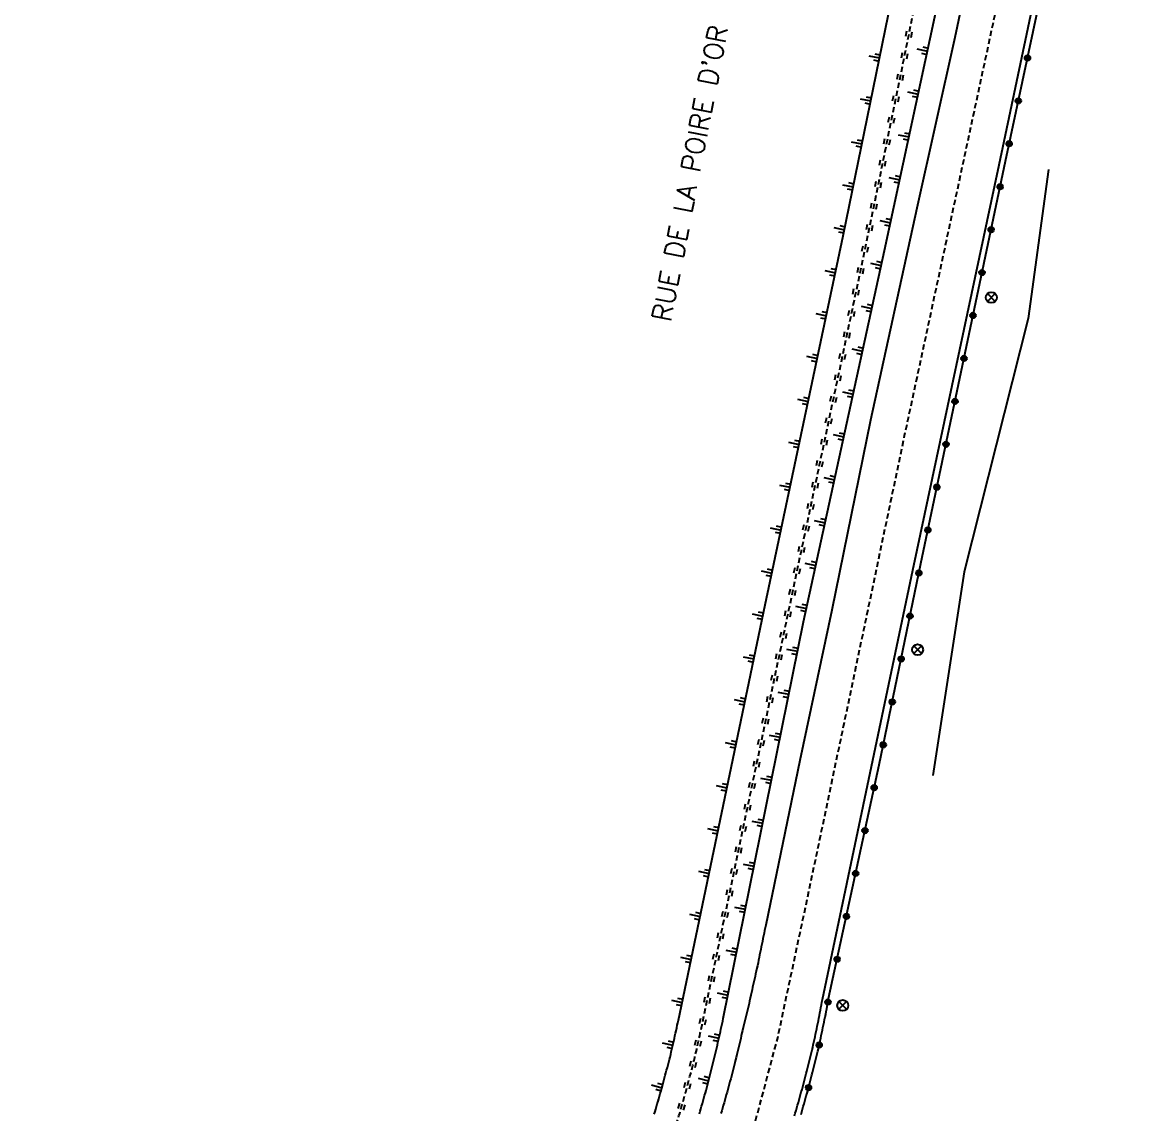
# Model space of a CAD drawing. Header units: millimetres. Extents: x 117000 to 118001, y 126000 to 126987.
# Drawn here: x 117789.6 to 117892.7, y 126464.9 to 126564.4 of the extents above; entities that cross this region are included whole.
import ezdxf
from ezdxf.enums import TextEntityAlignment as Align

# ---------------------------------------------------------------- set-up
doc = ezdxf.new("R2010")
doc.units = ezdxf.units.MM
doc.linetypes.add('DASHED', pattern=[0.75, 0.5, -0.25])
doc.layers.get('0').update_dxf_attribs({"linetype": 'CONTINUOUS'})
for name, color, linetype in [('w0001', 6, 'DASHED'), ('w0008', 7, 'CONTINUOUS'), ('w0211', 2, 'CONTINUOUS'), ('W0220', 5, 'DASHED'), ('W0302', 3, 'CONTINUOUS'), ('w0322', 7, 'CONTINUOUS'), ('w0469', 7, 'CONTINUOUS'), ('w0989', 7, 'CONTINUOUS')]:
    doc.layers.add(name, color=color, linetype=linetype)
doc.styles.get("Standard").update_dxf_attribs({"font": 'romans.shx', "width": 0.85})

# ---------------------------------------------------------------- blocks, each defined once
blk = doc.blocks.new('t322o')
at = {"color": 0, "linetype": 'Continuous'}
for radius in [0.25, 0.15]:
    blk.add_circle((0, 0), radius, dxfattribs=at)
blk = doc.blocks.new('t220o')
at = {"color": 0, "linetype": 'Continuous'}
for p, q in [((-0.25, 0.25), (0.25, 0.25)), ((-0.25, -0.25), (0.25, -0.25))]:
    blk.add_line(p, q, dxfattribs=at)
blk = doc.blocks.new('t211o')
at = {"color": 0, "linetype": 'Continuous'}
for p, q in [((-0.29, 0.5), (-0.29, 0)), ((0, 1), (0, 0)), ((0.29, 0.5), (0.29, 0))]:
    blk.add_line(p, q, dxfattribs=at)
blk = doc.blocks.new('T469')
at = {"color": 0, "linetype": 'Continuous', "flags": 128}
for points in [[(-0.35, 0.35), (0.35, -0.35)], [(-0.35, -0.35), (0.35, 0.35)]]:
    blk.add_lwpolyline(points, dxfattribs=at)
at = {"color": 0, "linetype": 'Continuous'}
blk.add_circle((0, 0), 0.5, dxfattribs=at)

msp = doc.modelspace()

# ---------------------------------------------------------------- linework, layer by layer
at = {"layer": 'w0001', "flags": 128}
msp.add_lwpolyline([(117795.65, 126384.6), (117811.63, 126401.56), (117826.14, 126417.14), (117835.34, 126427.03), (117841.32, 126434.17), (117846.58, 126442.04), (117850.19, 126448.57), (117853.59, 126455.98), (117856.18, 126463.38), (117858.41, 126471.73), (117861.01, 126483.91), (117870.01, 126526.77), (117879.01, 126568.69), (117882.07, 126583.27), (117884.18, 126593.01), (117885.94, 126596.97), (117887.07, 126599.92), (117889.67, 126604.31), (117892.69, 126610.51)], dxfattribs=at)
at = {"layer": 'w0008', "flags": 128}
for points in [[(117877.19, 126575.45), (117874.57, 126563.08), (117871.12, 126547.52), (117866.91, 126528.17), (117863.37, 126510.84), (117860.45, 126497.14), (117857.34, 126482.12), (117857.29, 126481.88), (117857.24, 126481.63), (117857.19, 126481.38), (117857.14, 126481.14), (117857.09, 126480.89), (117857.04, 126480.64), (117856.99, 126480.39), (117856.94, 126480.15), (117856.89, 126479.9), (117856.84, 126479.65), (117856.79, 126479.41), (117856.74, 126479.16), (117856.69, 126478.91), (117856.64, 126478.67), (117856.58, 126478.42), (117856.53, 126478.18), (117856.48, 126477.93), (117856.42, 126477.68), (117856.37, 126477.44), (117856.32, 126477.19), (117856.26, 126476.94), (117856.21, 126476.7), (117856.15, 126476.45), (117856.1, 126476.21), (117856.04, 126475.96), (117855.99, 126475.72), (117855.93, 126475.47), (117855.87, 126475.22), (117855.82, 126474.98), (117855.76, 126474.73), (117855.7, 126474.49), (117855.65, 126474.24), (117855.59, 126474), (117855.53, 126473.75), (117855.47, 126473.51), (117855.41, 126473.26), (117855.36, 126473.01), (117855.3, 126472.77), (117855.24, 126472.52), (117855.18, 126472.28), (117855.12, 126472.03), (117855.06, 126471.78), (117855, 126471.54), (117854.95, 126471.29), (117854.89, 126471.05), (117854.83, 126470.8), (117854.77, 126470.56), (117854.71, 126470.31), (117854.65, 126470.06), (117854.59, 126469.82), (117854.52, 126469.57), (117854.46, 126469.33), (117854.4, 126469.08), (117854.34, 126468.84), (117854.28, 126468.59), (117854.21, 126468.35), (117854.15, 126468.1), (117854.08, 126467.86), (117854.02, 126467.62), (117853.95, 126467.37), (117853.89, 126467.13), (117853.82, 126466.88), (117853.75, 126466.64), (117853.68, 126466.4), (117853.61, 126466.16), (117853.54, 126465.91), (117853.47, 126465.67), (117853.4, 126465.43), (117853.33, 126465.18), (117853.26, 126464.94)], [(117859.97, 126464.72), (117860.04, 126464.96), (117860.11, 126465.2), (117860.18, 126465.44), (117860.25, 126465.69), (117860.32, 126465.93), (117860.39, 126466.17), (117860.46, 126466.42), (117860.52, 126466.66), (117860.59, 126466.9), (117860.66, 126467.14), (117860.73, 126467.38), (117860.79, 126467.62), (117860.85, 126467.86), (117860.92, 126468.1), (117860.98, 126468.34), (117861.04, 126468.58), (117861.1, 126468.81), (117861.16, 126469.05), (117861.22, 126469.29), (117861.28, 126469.53), (117861.34, 126469.77), (117861.4, 126470.01), (117861.46, 126470.25), (117861.51, 126470.49), (117861.57, 126470.73), (117861.63, 126470.97), (117861.68, 126471.21), (117861.73, 126471.45), (117861.79, 126471.69), (117861.84, 126471.94), (117861.89, 126472.18), (117861.94, 126472.42), (117861.99, 126472.66), (117862.04, 126472.9), (117862.09, 126473.14), (117862.14, 126473.38), (117862.19, 126473.63), (117862.24, 126473.87), (117862.28, 126474.11), (117862.33, 126474.35), (117862.37, 126474.6), (117862.42, 126474.84), (117862.46, 126475.08), (117862.51, 126475.32), (117866.99, 126496.58), (117870.76, 126514.48), (117878.62, 126551.46), (117882.76, 126571.08)]]:
    msp.add_lwpolyline(points, dxfattribs=at)
at = {"layer": 'w0211', "flags": 128}
for points in [[(117847.18, 126464.87), (117847.25, 126465.11), (117847.32, 126465.34), (117847.39, 126465.58), (117847.46, 126465.82), (117847.53, 126466.05), (117847.6, 126466.29), (117847.66, 126466.53), (117847.73, 126466.76), (117847.8, 126467), (117847.87, 126467.24), (117847.93, 126467.47), (117848, 126467.71), (117848.06, 126467.95), (117848.13, 126468.19), (117848.19, 126468.42), (117848.25, 126468.66), (117848.31, 126468.9), (117848.38, 126469.14), (117848.44, 126469.38), (117848.5, 126469.62), (117848.56, 126469.86), (117848.62, 126470.09), (117848.68, 126470.33), (117848.73, 126470.57), (117848.79, 126470.81), (117848.85, 126471.05), (117848.9, 126471.29), (117848.96, 126471.53), (117849.02, 126471.77), (117849.07, 126472.01), (117849.12, 126472.25), (117849.18, 126472.49), (117849.23, 126472.74), (117849.28, 126472.98), (117849.34, 126473.22), (117849.39, 126473.46), (117857.3, 126511.34), (117864.41, 126544.98), (117869.09, 126567.9)], [(117851.3, 126464.9), (117851.37, 126465.14), (117851.44, 126465.37), (117851.5, 126465.61), (117851.57, 126465.85), (117851.64, 126466.09), (117851.71, 126466.33), (117851.77, 126466.57), (117851.84, 126466.81), (117851.91, 126467.05), (117851.97, 126467.29), (117852.04, 126467.53), (117852.1, 126467.77), (117852.16, 126468.02), (117852.23, 126468.26), (117852.29, 126468.5), (117852.35, 126468.74), (117852.41, 126468.98), (117852.47, 126469.22), (117852.53, 126469.46), (117852.59, 126469.71), (117852.65, 126469.95), (117852.71, 126470.19), (117852.77, 126470.43), (117852.82, 126470.68), (117852.88, 126470.92), (117852.94, 126471.16), (117852.99, 126471.4), (117853.05, 126471.65), (117853.1, 126471.89), (117853.16, 126472.13), (117853.21, 126472.38), (117853.26, 126472.62), (117853.31, 126472.87), (117853.37, 126473.11), (117853.42, 126473.35), (117853.47, 126473.6), (117860.78, 126509.78), (117868.18, 126543.65), (117873.19, 126566.95)]]:
    msp.add_lwpolyline(points, dxfattribs=at)
at = {"layer": 'W0220', "flags": 128}
msp.add_lwpolyline([(117789.6, 126391.11), (117804.84, 126405.71), (117819.06, 126419.26), (117819.24, 126419.44), (117819.41, 126419.62), (117819.58, 126419.8), (117819.76, 126419.98), (117819.93, 126420.16), (117820.11, 126420.33), (117820.28, 126420.51), (117820.46, 126420.69), (117820.63, 126420.87), (117820.8, 126421.05), (117820.98, 126421.23), (117821.15, 126421.41), (117821.32, 126421.59), (117821.49, 126421.77), (117821.67, 126421.95), (117821.84, 126422.13), (117822.01, 126422.31), (117822.19, 126422.49), (117822.36, 126422.67), (117822.53, 126422.85), (117822.7, 126423.03), (117822.87, 126423.21), (117823.04, 126423.39), (117823.22, 126423.57), (117823.39, 126423.76), (117823.56, 126423.94), (117823.73, 126424.12), (117823.9, 126424.3), (117824.07, 126424.48), (117824.24, 126424.66), (117824.41, 126424.85), (117824.58, 126425.03), (117824.75, 126425.21), (117824.92, 126425.39), (117825.09, 126425.58), (117825.26, 126425.76), (117825.43, 126425.94), (117825.6, 126426.12), (117825.77, 126426.31), (117825.94, 126426.49), (117826.11, 126426.67), (117826.28, 126426.86), (117826.44, 126427.04), (117826.61, 126427.23), (117826.78, 126427.41), (117826.95, 126427.59), (117827.12, 126427.78), (117827.29, 126427.96), (117827.45, 126428.15), (117827.62, 126428.33), (117827.79, 126428.51), (117827.96, 126428.7), (117828.13, 126428.88), (117828.3, 126429.06), (117828.47, 126429.24), (117828.64, 126429.42), (117828.81, 126429.61), (117828.98, 126429.79), (117829.15, 126429.97), (117829.32, 126430.15), (117829.49, 126430.33), (117829.66, 126430.51), (117829.83, 126430.69), (117830, 126430.88), (117830.17, 126431.06), (117830.34, 126431.24), (117830.51, 126431.42), (117830.69, 126431.6), (117830.86, 126431.78), (117831.03, 126431.96), (117831.2, 126432.15), (117831.37, 126432.33), (117831.54, 126432.51), (117831.7, 126432.69), (117831.87, 126432.88), (117832.04, 126433.06), (117832.21, 126433.24), (117832.38, 126433.43), (117832.55, 126433.61), (117832.71, 126433.79), (117832.88, 126433.98), (117833.05, 126434.16), (117833.21, 126434.35), (117833.38, 126434.54), (117833.54, 126434.72), (117833.71, 126434.91), (117833.87, 126435.1), (117834.04, 126435.28), (117834.2, 126435.47), (117834.36, 126435.66), (117834.52, 126435.85), (117834.68, 126436.04), (117834.84, 126436.23), (117835, 126436.42), (117835.16, 126436.61), (117835.32, 126436.81), (117835.48, 126437), (117835.63, 126437.19), (117835.79, 126437.39), (117835.94, 126437.58), (117836.09, 126437.78), (117836.25, 126437.98), (117836.4, 126438.18), (117836.55, 126438.37), (117836.7, 126438.57), (117836.85, 126438.77), (117837, 126438.98), (117837.14, 126439.18), (117837.29, 126439.38), (117837.43, 126439.59), (117837.58, 126439.79), (117837.72, 126440), (117837.86, 126440.21), (117838, 126440.41), (117838.14, 126440.62), (117838.28, 126440.83), (117838.42, 126441.04), (117838.56, 126441.25), (117838.69, 126441.46), (117838.83, 126441.67), (117838.96, 126441.88), (117839.1, 126442.1), (117839.23, 126442.31), (117839.36, 126442.52), (117839.49, 126442.73), (117839.62, 126442.95), (117839.75, 126443.16), (117839.88, 126443.38), (117840.01, 126443.59), (117840.14, 126443.81), (117840.26, 126444.02), (117840.39, 126444.24), (117840.51, 126444.46), (117840.64, 126444.67), (117840.76, 126444.89), (117840.88, 126445.11), (117841.01, 126445.33), (117841.13, 126445.55), (117841.25, 126445.77), (117841.37, 126445.99), (117841.49, 126446.2), (117841.61, 126446.42), (117841.73, 126446.65), (117841.85, 126446.87), (117841.96, 126447.09), (117842.08, 126447.31), (117842.2, 126447.53), (117842.31, 126447.75), (117842.43, 126447.97), (117842.55, 126448.19), (117842.66, 126448.42), (117842.78, 126448.64), (117842.89, 126448.86), (117843, 126449.09), (117843.12, 126449.31), (117843.23, 126449.53), (117843.35, 126449.76), (117843.46, 126449.98), (117843.57, 126450.2), (117843.68, 126450.43), (117843.79, 126450.65), (117843.91, 126450.88), (117844.02, 126451.1), (117844.13, 126451.32), (117844.24, 126451.55), (117844.35, 126451.77), (117844.46, 126452), (117844.57, 126452.22), (117844.68, 126452.44), (117844.79, 126452.67), (117844.9, 126452.89), (117845.01, 126453.11), (117845.11, 126453.33), (117845.22, 126453.56), (117845.32, 126453.78), (117845.43, 126454), (117845.53, 126454.23), (117845.63, 126454.45), (117845.73, 126454.68), (117845.83, 126454.9), (117845.93, 126455.13), (117846.03, 126455.35), (117846.13, 126455.58), (117846.23, 126455.81), (117846.33, 126456.03), (117846.43, 126456.26), (117846.52, 126456.49), (117846.62, 126456.71), (117846.71, 126456.94), (117846.8, 126457.17), (117846.9, 126457.4), (117846.99, 126457.63), (117847.08, 126457.86), (117847.17, 126458.09), (117847.26, 126458.32), (117847.35, 126458.55), (117847.44, 126458.78), (117847.52, 126459.01), (117847.61, 126459.24), (117847.69, 126459.47), (117847.78, 126459.7), (117847.86, 126459.93), (117847.95, 126460.17), (117848.03, 126460.4), (117848.11, 126460.64), (117848.19, 126460.88), (117848.27, 126461.11), (117848.35, 126461.35), (117848.43, 126461.59), (117848.51, 126461.83), (117848.59, 126462.07), (117848.67, 126462.31), (117848.75, 126462.55), (117848.83, 126462.79), (117848.9, 126463.03), (117848.98, 126463.27), (117849.06, 126463.51), (117849.13, 126463.75), (117849.21, 126463.99), (117849.28, 126464.23), (117849.35, 126464.47), (117849.43, 126464.71), (117849.5, 126464.95), (117849.57, 126465.19), (117849.64, 126465.44), (117849.71, 126465.68), (117849.78, 126465.92), (117849.85, 126466.16), (117849.92, 126466.4), (117849.98, 126466.65), (117850.05, 126466.89), (117850.12, 126467.13), (117850.18, 126467.37), (117850.25, 126467.62), (117850.31, 126467.86), (117850.38, 126468.1), (117850.44, 126468.35), (117850.51, 126468.59), (117850.57, 126468.83), (117850.63, 126469.08), (117850.69, 126469.32), (117850.75, 126469.57), (117850.81, 126469.81), (117850.87, 126470.06), (117850.93, 126470.3), (117850.99, 126470.55), (117851.05, 126470.79), (117851.1, 126471.04), (117851.16, 126471.28), (117851.22, 126471.53), (117851.27, 126471.77), (117851.33, 126472.02), (117851.38, 126472.27), (117851.43, 126472.51), (117851.49, 126472.76), (117851.54, 126473.01), (117859.46, 126510.88), (117866.57, 126544.53), (117871.24, 126567.47), (117871.29, 126567.71), (117871.34, 126567.96), (117871.39, 126568.2), (117871.43, 126568.45), (117871.48, 126568.69), (117871.52, 126568.94), (117871.56, 126569.18), (117871.61, 126569.43), (117871.65, 126569.67), (117871.69, 126569.92), (117871.72, 126570.17), (117871.76, 126570.41), (117871.8, 126570.66), (117871.83, 126570.9), (117871.87, 126571.15), (117871.9, 126571.4), (117871.93, 126571.64), (117871.96, 126571.89), (117871.99, 126572.14), (117872.02, 126572.39), (117872.05, 126572.63), (117872.08, 126572.88), (117872.1, 126573.13), (117872.13, 126573.38), (117872.15, 126573.62), (117872.18, 126573.88), (117872.2, 126574.13), (117872.22, 126574.38), (117872.24, 126574.63), (117872.26, 126574.88), (117872.28, 126575.14), (117872.3, 126575.39), (117872.32, 126575.64), (117872.33, 126575.89), (117872.35, 126576.15), (117872.36, 126576.4), (117872.38, 126576.65), (117872.39, 126576.9), (117872.4, 126577.15), (117872.42, 126577.41), (117872.43, 126577.66), (117872.44, 126577.91), (117872.44, 126578.16), (117872.45, 126578.42), (117872.46, 126578.67), (117872.47, 126578.92), (117872.47, 126579.18), (117872.48, 126579.43), (117872.48, 126579.68), (117872.49, 126579.93), (117872.49, 126580.19), (117872.49, 126580.44), (117872.49, 126580.69), (117872.49, 126580.95), (117872.49, 126581.2), (117872.49, 126581.45), (117872.49, 126581.7), (117872.35, 126588.66)], dxfattribs=at)
at = {"layer": 'W0302', "flags": 128}
msp.add_lwpolyline([(117883.13, 126551.04), (117881.28, 126537.46), (117875.42, 126514.33), (117872.59, 126495.75)], dxfattribs=at)
at = {"layer": 'w0322', "flags": 128}
msp.add_lwpolyline([(117860.56, 126464.85), (117860.63, 126465.09), (117860.7, 126465.33), (117860.77, 126465.57), (117860.84, 126465.81), (117860.91, 126466.05), (117860.97, 126466.3), (117861.04, 126466.54), (117861.11, 126466.78), (117861.18, 126467.02), (117861.24, 126467.26), (117861.3, 126467.5), (117861.37, 126467.74), (117861.43, 126467.97), (117861.49, 126468.21), (117861.56, 126468.45), (117861.62, 126468.69), (117861.68, 126468.93), (117861.74, 126469.17), (117861.8, 126469.41), (117861.86, 126469.65), (117861.91, 126469.89), (117861.97, 126470.13), (117862.03, 126470.37), (117862.08, 126470.61), (117862.14, 126470.85), (117862.2, 126471.09), (117862.25, 126471.33), (117862.3, 126471.57), (117862.36, 126471.81), (117862.41, 126472.05), (117862.46, 126472.29), (117862.51, 126472.53), (117862.56, 126472.77), (117862.61, 126473.02), (117862.66, 126473.26), (117862.71, 126473.5), (117862.76, 126473.74), (117862.81, 126473.98), (117862.85, 126474.23), (117862.9, 126474.47), (117862.94, 126474.71), (117862.99, 126474.95), (117863.03, 126475.2), (117863.08, 126475.44), (117867.68, 126496.73), (117871.49, 126515.11), (117879.2, 126551.79), (117883.29, 126570.92)], dxfattribs=at)

# ---------------------------------------------------------------- block references
at = {"layer": 'w0211'}
for p, rotation in [((117872.09, 126561.82), 77.84798695626611), ((117867.72, 126561.21), 78.47883980267008), ((117866.92, 126557.29), 78.47883980267008), ((117871.25, 126557.91), 77.84798695626611), ((117866.12, 126553.37), 78.47883980267008), ((117870.41, 126554), 77.84798695626611), ((117869.56, 126550.09), 77.84798695626611), ((117865.33, 126549.45), 78.47883980267008), ((117868.72, 126546.18), 77.84798695626611), ((117864.53, 126545.53), 78.47883980267008), ((117867.87, 126542.27), 77.67715849872033), ((117863.7, 126541.62), 78.06569609814429), ((117862.88, 126537.7), 78.06569609814429), ((117867.02, 126538.36), 77.67715849872033), ((117866.17, 126534.46), 77.67715849872033), ((117862.05, 126533.79), 78.06569609814429), ((117865.31, 126530.55), 77.67715849872033), ((117861.22, 126529.88), 78.06569609814429), ((117864.46, 126526.64), 77.67715849872033), ((117860.39, 126525.96), 78.06569609814429), ((117863.61, 126522.73), 77.67715849872033), ((117859.57, 126522.05), 78.06569609814429), ((117858.74, 126518.14), 78.06569609814429), ((117862.75, 126518.82), 77.67715849872033), ((117861.9, 126514.92), 77.67715849872033), ((117857.91, 126514.22), 78.06569609814429), ((117861.05, 126511.01), 77.67715849872033), ((117857.09, 126510.31), 78.1949917198312), ((117860.23, 126507.09), 78.57744607674557), ((117856.27, 126506.39), 78.1949917198312), ((117855.45, 126502.48), 78.1949917198312), ((117859.44, 126503.17), 78.57744607674557), ((117854.63, 126498.56), 78.1949917198312), ((117858.65, 126499.25), 78.57744607674557), ((117857.86, 126495.33), 78.57744607674557), ((117853.81, 126494.65), 78.1949917198312), ((117857.07, 126491.41), 78.57744607674557), ((117853, 126490.73), 78.1949917198312), ((117856.27, 126487.49), 78.57744607674557), ((117852.18, 126486.82), 78.1949917198312), ((117851.36, 126482.9), 78.1949917198312), ((117855.48, 126483.57), 78.57744607674557), ((117850.54, 126478.99), 78.1949917198312), ((117854.69, 126479.65), 78.57744607674557), ((117853.9, 126475.73), 78.57744607674557), ((117849.72, 126475.07), 78.1949917198312), ((117853.08, 126471.81), 77.40089392036387), ((117848.87, 126471.16), 76.75715849066628), ((117852.14, 126467.92), 75.24939167324732), ((117847.88, 126467.29), 74.50164588277852)]:
    msp.add_blockref('t211o', p, dxfattribs=dict(at, rotation=rotation))
at = {"layer": 'W0220'}
for p, rotation in [((117870.41, 126563.38), 78.47883980268767), ((117870.01, 126561.42), 78.47883980268767), ((117869.61, 126559.46), 78.47883980268767), ((117869.21, 126557.5), 78.47883980268767), ((117868.81, 126555.54), 78.47883980268767), ((117868.41, 126553.58), 78.47883980268767), ((117868.01, 126551.63), 78.47883980268767), ((117867.61, 126549.67), 78.47883980268767), ((117867.21, 126547.71), 78.47883980268767), ((117866.82, 126545.75), 78.47883980268767), ((117866.41, 126543.79), 78.06569609812671), ((117866, 126541.83), 78.06569609812671), ((117865.58, 126539.87), 78.06569609812671), ((117865.17, 126537.92), 78.06569609812671), ((117864.76, 126535.96), 78.06569609812671), ((117864.34, 126534), 78.06569609812671), ((117863.93, 126532.05), 78.06569609812671), ((117863.52, 126530.09), 78.06569609812671), ((117863.1, 126528.13), 78.06569609812671), ((117862.69, 126526.18), 78.06569609812671), ((117862.27, 126524.22), 78.06569609812671), ((117861.86, 126522.26), 78.06569609812671), ((117861.45, 126520.31), 78.06569609812671), ((117861.03, 126518.35), 78.06569609812671), ((117860.62, 126516.39), 78.06569609812671), ((117860.21, 126514.44), 78.06569609812671), ((117859.79, 126512.48), 78.06569609812671), ((117859.38, 126510.52), 78.19499171983709), ((117858.97, 126508.56), 78.19499171983709), ((117858.56, 126506.61), 78.19499171983709), ((117858.15, 126504.65), 78.19499171983709), ((117857.74, 126502.69), 78.19499171983709), ((117857.33, 126500.73), 78.19499171983709), ((117856.93, 126498.78), 78.19499171983709), ((117856.52, 126496.82), 78.19499171983709), ((117856.11, 126494.86), 78.19499171983709), ((117855.7, 126492.9), 78.19499171983709), ((117855.29, 126490.95), 78.19499171983709), ((117854.88, 126488.99), 78.19499171983709), ((117854.47, 126487.03), 78.19499171983709), ((117854.06, 126485.07), 78.19499171983709), ((117853.65, 126483.11), 78.19499171983709), ((117853.24, 126481.16), 78.19499171983709), ((117852.83, 126479.2), 78.19499171983709), ((117852.42, 126477.24), 78.19499171983709), ((117852.02, 126475.28), 78.19499171983709), ((117851.61, 126473.33), 78.19499171983709), ((117851.18, 126471.37), 77.17947570590822), ((117850.72, 126469.43), 76.05275677358216), ((117850.22, 126467.49), 74.92478206482616), ((117849.68, 126465.56), 73.79642460850897)]:
    msp.add_blockref('t220o', p, dxfattribs=dict(at, rotation=rotation))
at = {"layer": 'w0322'}
for p, rotation in [((117881.21, 126561.2), 257.929824818654), ((117880.37, 126557.29), 257.929824818654), ((117879.54, 126553.38), 257.929824818654), ((117878.71, 126549.46), 258.1366515804457), ((117877.89, 126545.55), 258.1366515804457), ((117877.06, 126541.63), 258.1366515804457), ((117876.24, 126537.72), 258.1366515804457), ((117875.42, 126533.8), 258.1366515804457), ((117874.6, 126529.89), 258.1366515804457), ((117873.78, 126525.97), 258.1366515804457), ((117872.95, 126522.06), 258.1366515804457), ((117872.13, 126518.15), 258.1366515804457), ((117871.31, 126514.23), 258.2887213781077), ((117870.5, 126510.31), 258.2887213781077), ((117869.69, 126506.4), 258.2887213781077), ((117868.88, 126502.48), 258.2887213781077), ((117868.06, 126498.56), 258.2887213781077), ((117867.23, 126494.65), 257.7907578225615), ((117866.39, 126490.74), 257.7907578225615), ((117865.54, 126486.83), 257.7907578225615), ((117864.7, 126482.92), 257.7907578225615), ((117863.85, 126479.01), 257.7907578225615), ((117863.02, 126475.1), 259.6807710766281), ((117862.22, 126471.18), 257.2738438262544), ((117861.25, 126467.3), 254.8669165752594)]:
    msp.add_blockref('t322o', p, dxfattribs=dict(at, rotation=rotation))
at = {"layer": 'w0469'}
for p in [(117877.91, 126539.36), (117871.19, 126507.23), (117864.37, 126474.79)]:
    msp.add_blockref('T469', p, dxfattribs=at)

# ---------------------------------------------------------------- texts
at = {"layer": 'w0989'}
msp.add_text("RUE DE LA POIRE D'OR", height=1.75, rotation=78.9665, dxfattribs=at).set_placement((117850.43, 126550.7), align=Align.MIDDLE)

doc.saveas('drawing.dxf')
